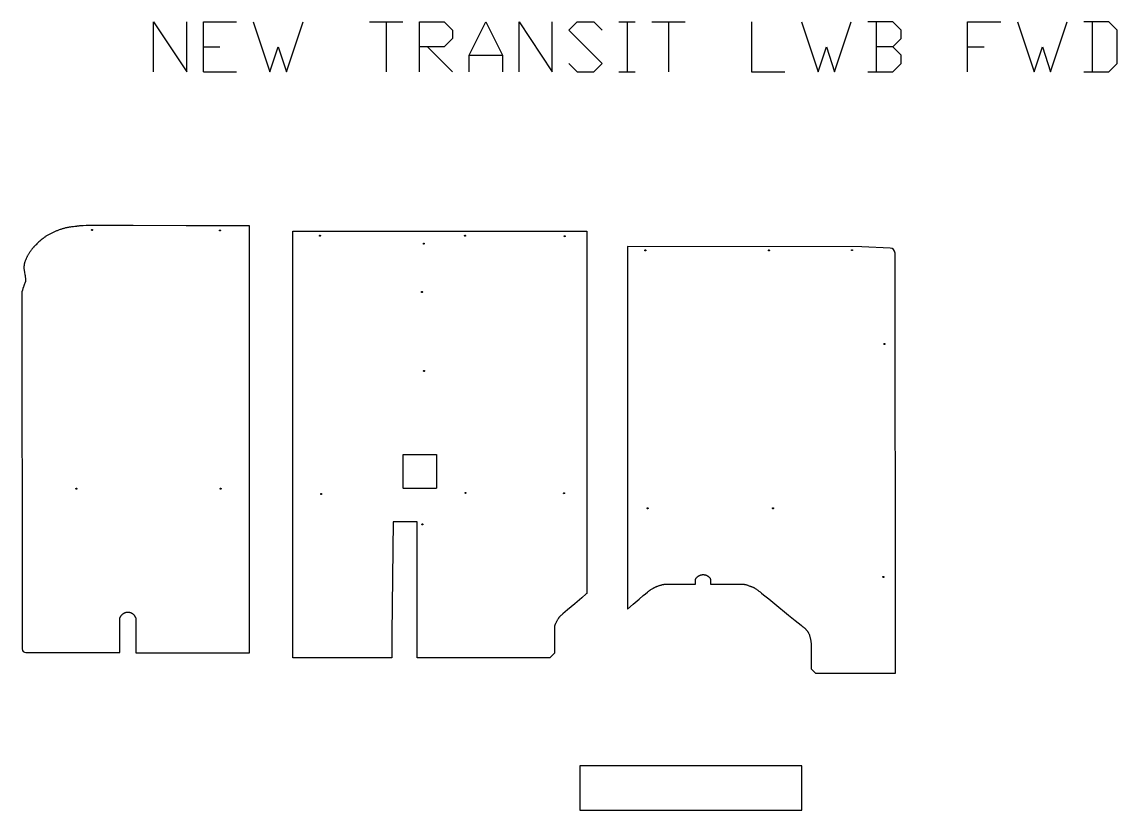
# Model space of a CAD drawing. Extents: x -4720 to 293, y -4033 to 4349.
# Drawn here: x -4720 to -255, y 1135 to 4349 of the extents above; entities that cross this region are included whole.
import ezdxf

# ---------------------------------------------------------------- set-up
doc = ezdxf.new("R2010")
doc.units = 0
doc.layers.add('Default Layer', color=1, linetype='CONTINUOUS')

msp = doc.modelspace()

# ---------------------------------------------------------------- linework, layer by layer
at = {"layer": 'Default Layer'}
for points in [[(-4183.5, 4145.3), (-4183.5, 4348.5), (-4048.1, 4145.3), (-4048.1, 4348.5)], [(-3980.3, 4145.3), (-3980.3, 4348.5), (-3844.9, 4348.5)], [(-3777.1, 4348.5), (-3709.4, 4145.3), (-3675.5, 4246.9), (-3641.7, 4145.3), (-3573.9, 4348.5)], [(-3303, 4348.5), (-3167.5, 4348.5)], [(-3235.3, 4348.5), (-3235.3, 4145.3)], [(-3099.8, 4145.3), (-3099.8, 4348.5), (-2998.2, 4348.5), (-2964.3, 4314.6), (-2964.3, 4280.8), (-2998.2, 4246.9), (-3099.8, 4246.9)], [(-2896.6, 4145.3), (-2896.6, 4213), (-2828.9, 4348.5), (-2761.1, 4213), (-2761.1, 4145.3)], [(-2693.4, 4145.3), (-2693.4, 4348.5), (-2557.9, 4145.3), (-2557.9, 4348.5)], [(-2490.2, 4179.2), (-2456.3, 4145.3), (-2388.6, 4145.3), (-2354.7, 4179.2), (-2490.2, 4314.6), (-2456.3, 4348.5), (-2388.6, 4348.5), (-2354.7, 4314.6)], [(-2287, 4348.5), (-2219.3, 4348.5)], [(-2253.1, 4348.5), (-2253.1, 4145.3)], [(-2151.5, 4348.5), (-2016.1, 4348.5)], [(-2083.8, 4348.5), (-2083.8, 4145.3)], [(-1745.1, 4348.5), (-1745.1, 4145.3), (-1609.7, 4145.3)], [(-1541.9, 4348.5), (-1474.2, 4145.3), (-1440.3, 4246.9), (-1406.5, 4145.3), (-1338.7, 4348.5)], [(-1169.4, 4246.9), (-1135.5, 4280.8), (-1135.5, 4314.6), (-1169.4, 4348.5), (-1271, 4348.5)], [(-1237.1, 4348.5), (-1237.1, 4145.3)], [(-864.6, 4145.3), (-864.6, 4348.5), (-729.1, 4348.5)], [(-661.4, 4348.5), (-593.7, 4145.3), (-559.8, 4246.9), (-525.9, 4145.3), (-458.2, 4348.5)], [(-390.5, 4145.3), (-288.9, 4145.3), (-255, 4179.2), (-255, 4314.6), (-288.9, 4348.5), (-390.5, 4348.5)], [(-356.6, 4348.5), (-356.6, 4145.3)], [(-3980.3, 4246.9), (-3912.6, 4246.9)], [(-3065.9, 4246.9), (-2964.3, 4145.3)], [(-1271, 4145.3), (-1169.4, 4145.3), (-1135.5, 4179.2), (-1135.5, 4213), (-1169.4, 4246.9), (-1237.1, 4246.9)], [(-864.6, 4246.9), (-796.9, 4246.9)], [(-2896.6, 4213), (-2761.1, 4213)], [(-3980.3, 4145.3), (-3844.9, 4145.3)], [(-2287, 4145.3), (-2219.3, 4145.3)]]:
    msp.add_lwpolyline(points, dxfattribs=at)
for points in [[(-4255.2, 1916.5), (-4255.2, 1777.2), (-3792.7, 1777.2), (-3792.7, 3517.6), (-4050.3, 3517.8), (-4266.7, 3517.9), (-4351.5, 3517.9), (-4416.5, 3517.9), (-4458.4, 3517.9), (-4469.8, 3517.8), (-4472.8, 3517.8), (-4474.2, 3517.8), (-4475.5, 3517.7), (-4476.9, 3517.6), (-4479.7, 3517.3), (-4482.5, 3517), (-4485.2, 3516.7), (-4488, 3516.3), (-4490.7, 3515.9), (-4493.5, 3515.6), (-4496.3, 3515.2), (-4497.8, 3515), (-4499.6, 3514.8), (-4504.1, 3514.3), (-4509.4, 3513.7), (-4512.3, 3513.4), (-4515.2, 3513), (-4518.3, 3512.6), (-4521.4, 3512.2), (-4524.5, 3511.8), (-4527.6, 3511.3), (-4530.7, 3510.8), (-4533.7, 3510.3), (-4536.5, 3509.7), (-4537.9, 3509.4), (-4539.3, 3509.1), (-4541.9, 3508.4), (-4544.7, 3507.8), (-4547.5, 3507), (-4550.3, 3506.2), (-4553.1, 3505.4), (-4556, 3504.5), (-4558.9, 3503.6), (-4561.8, 3502.7), (-4564.7, 3501.7), (-4567.6, 3500.7), (-4570.5, 3499.6), (-4573.4, 3498.6), (-4576.3, 3497.4), (-4579.2, 3496.3), (-4582, 3495.2), (-4584.7, 3494), (-4587.5, 3492.8), (-4590.2, 3491.6), (-4593, 3490.3), (-4595.7, 3489.1), (-4598.4, 3487.8), (-4601.1, 3486.5), (-4603.8, 3485.1), (-4606.5, 3483.7), (-4609.2, 3482.3), (-4611.8, 3480.9), (-4614.4, 3479.4), (-4617, 3477.8), (-4619.6, 3476.3), (-4622.1, 3474.7), (-4624.6, 3473), (-4627.1, 3471.3), (-4628.3, 3470.4), (-4629.6, 3469.4), (-4631, 3468.4), (-4632.4, 3467.4), (-4633.8, 3466.2), (-4635.2, 3465.1), (-4638.2, 3462.6), (-4641.3, 3460), (-4644.4, 3457.3), (-4647.6, 3454.5), (-4650.7, 3451.7), (-4653.8, 3448.8), (-4656.9, 3446), (-4659.8, 3443.2), (-4662.6, 3440.4), (-4665.2, 3437.8), (-4667.6, 3435.3), (-4669.8, 3432.9), (-4670.9, 3431.8), (-4671.8, 3430.8), (-4673.6, 3428.7), (-4675.4, 3426.6), (-4677.2, 3424.3), (-4679, 3422.1), (-4680.8, 3419.8), (-4682.5, 3417.5), (-4684.2, 3415.1), (-4685.9, 3412.8), (-4687.5, 3410.4), (-4689.1, 3408.1), (-4690.6, 3405.8), (-4692, 3403.6), (-4693.4, 3401.4), (-4694.7, 3399.2), (-4695.9, 3397.2), (-4697, 3395.2), (-4698.1, 3393.2), (-4699.2, 3391.1), (-4700.2, 3388.9), (-4701.3, 3386.6), (-4702.4, 3384.3), (-4703.4, 3382), (-4704.4, 3379.7), (-4705.3, 3377.4), (-4706.2, 3375.1), (-4707.1, 3372.9), (-4707.9, 3370.8), (-4708.6, 3368.9), (-4709.2, 3367.1), (-4709.7, 3365.4), (-4710.2, 3363.9), (-4710.5, 3362.7), (-4710.8, 3361.6), (-4711, 3360.4), (-4711.2, 3359.3), (-4711.3, 3358.1), (-4711.4, 3357), (-4711.5, 3355.8), (-4711.6, 3354.6), (-4711.7, 3353.5), (-4711.8, 3351.1), (-4711.9, 3348.8), (-4712, 3346.4), (-4712.1, 3345.3), (-4712.2, 3344.1), (-4709.2, 3326.3), (-4707.9, 3318.7), (-4707.3, 3315.1), (-4707.2, 3314.4), (-4707.1, 3313.6), (-4707, 3312.2), (-4706.9, 3311), (-4706.7, 3309.8), (-4706.6, 3308.6), (-4706.4, 3307.4), (-4706, 3305), (-4705.7, 3302.6), (-4705.5, 3301.4), (-4705.4, 3300.2), (-4705.2, 3299.1), (-4705.2, 3297.9), (-4705.1, 3296.7), (-4705.1, 3295.5), (-4705.2, 3294.3), (-4705.2, 3293.7), (-4705.3, 3293.1), (-4705.4, 3292.5), (-4705.5, 3291.9), (-4705.7, 3290.7), (-4706, 3289.5), (-4706.4, 3288.4), (-4706.8, 3287.2), (-4707.2, 3286), (-4707.6, 3284.9), (-4708.1, 3283.7), (-4709.1, 3281.3), (-4710.1, 3279), (-4710.5, 3277.8), (-4711, 3276.7), (-4711.4, 3275.5), (-4711.9, 3274.3), (-4712.7, 3271.7), (-4713.6, 3268.7), (-4715.7, 3262), (-4718, 3254.7), (-4720.2, 3247.7), (-4718.8, 1892.5), (-4718.8, 1792.5, 0.413925), (-4703.8, 1777.5), (-4320.4, 1777.5), (-4320.4, 1918.7), (-4319.7, 1920.1), (-4319.1, 1921.6), (-4318.4, 1923), (-4317.6, 1924.3), (-4316.9, 1925.6), (-4316.1, 1926.9), (-4315.2, 1928.1), (-4314.4, 1929.2), (-4313.5, 1930.3), (-4312.5, 1931.4), (-4311.6, 1932.4), (-4310.6, 1933.4), (-4309.6, 1934.3), (-4308.6, 1935.1), (-4307.5, 1936), (-4306.4, 1936.7), (-4305.3, 1937.5), (-4304.2, 1938.1), (-4303.1, 1938.8), (-4301.9, 1939.3), (-4300.7, 1939.9), (-4299.6, 1940.4), (-4298.4, 1940.8), (-4297.2, 1941.2), (-4296, 1941.5), (-4294.7, 1941.8), (-4293.5, 1942.1), (-4292.3, 1942.3), (-4291, 1942.4), (-4289.8, 1942.5), (-4288.6, 1942.6), (-4287.3, 1942.6), (-4286.1, 1942.5), (-4284.8, 1942.4), (-4283.6, 1942.3), (-4282.4, 1942.1), (-4281.1, 1941.8), (-4279.9, 1941.5), (-4278.7, 1941.2), (-4277.5, 1940.8), (-4276.3, 1940.4), (-4275.1, 1939.9), (-4274, 1939.3), (-4272.8, 1938.7), (-4271.7, 1938.1), (-4270.6, 1937.4), (-4269.5, 1936.7), (-4268.4, 1935.9), (-4267.4, 1935), (-4266.4, 1934.2), (-4265.4, 1933.2), (-4264.4, 1932.2), (-4263.4, 1931.2), (-4262.5, 1930.1), (-4261.6, 1929), (-4260.8, 1927.8), (-4259.9, 1926.5), (-4259.1, 1925.3), (-4258.4, 1923.9), (-4257.7, 1922.5), (-4257, 1921.1), (-4256.3, 1919.6), (-4255.7, 1918.1), (-4255.2, 1916.5)], [(-4431.9, 3500.3, -0.414214), (-4433.9, 3498.3, -0.414214), (-4435.9, 3500.3, -0.414214), (-4433.9, 3502.3, -0.414214), (-4431.9, 3500.3)], [(-3910.7, 3498.3, -0.414214), (-3912.7, 3496.3, -0.414214), (-3914.7, 3498.3, -0.414214), (-3912.7, 3500.3, -0.414214), (-3910.7, 3498.3)], [(-3503.1, 3476.7, -0.414214), (-3505.1, 3474.7, -0.414214), (-3507.1, 3476.7, -0.414214), (-3505.1, 3478.7, -0.414214), (-3503.1, 3476.7)], [(-3079.6, 3444.8, -0.414214), (-3081.6, 3442.8, -0.414214), (-3083.6, 3444.8, -0.414214), (-3081.6, 3446.8, -0.414214), (-3079.6, 3444.8)], [(-2911.2, 3476.9, -0.414214), (-2913.2, 3474.9, -0.414214), (-2915.2, 3476.9, -0.414214), (-2913.2, 3478.9, -0.414214), (-2911.2, 3476.9)], [(-2505.2, 3475, -0.414214), (-2507.2, 3473, -0.414214), (-2509.2, 3475, -0.414214), (-2507.2, 3477, -0.414214), (-2505.2, 3475)], [(-1912.3, 2076.2), (-1912.3, 2056.7), (-1896.2, 2056.8), (-1878.2, 2056.8), (-1840.9, 2056.8), (-1824.1, 2056.9), (-1810, 2056.9), (-1799.9, 2056.8), (-1796.6, 2056.8), (-1794.9, 2056.7), (-1792.8, 2056.8), (-1790.8, 2056.8), (-1788.9, 2056.9), (-1786.9, 2056.9), (-1784.9, 2056.9), (-1782.9, 2056.8), (-1781.9, 2056.8), (-1780.8, 2056.7), (-1779.8, 2056.6), (-1778.7, 2056.5), (-1777.9, 2056.4), (-1777.1, 2056.3), (-1776.3, 2056.2), (-1775.5, 2056.1), (-1773.9, 2055.7), (-1772.3, 2055.4), (-1770.7, 2054.9), (-1769.1, 2054.5), (-1766, 2053.6), (-1764.2, 2053.1), (-1762.4, 2052.5), (-1760.6, 2052), (-1758.8, 2051.4), (-1755.3, 2050.1), (-1751.8, 2048.9), (-1750, 2048.3), (-1748.1, 2047.6), (-1746.2, 2046.9), (-1744.2, 2046.2), (-1742.3, 2045.4), (-1740.3, 2044.5), (-1739.4, 2044.1), (-1738.4, 2043.6), (-1737.5, 2043.2), (-1736.6, 2042.7), (-1735.7, 2042.2), (-1734.6, 2041.6), (-1733.6, 2041), (-1732.5, 2040.3), (-1730.1, 2038.9), (-1727.6, 2037.3), (-1725.1, 2035.6), (-1722.6, 2033.9), (-1720.1, 2032.1), (-1717.8, 2030.4), (-1716.9, 2029.8), (-1715.5, 2028.6), (-1710.9, 2025), (-1704.4, 2019.8), (-1696.2, 2013.2), (-1675.3, 1996.3), (-1650.1, 1975.9), (-1594.2, 1930.6), (-1567.2, 1908.8), (-1543.3, 1889.4), (-1541.2, 1887.6), (-1539, 1885.8), (-1534.5, 1882.2), (-1532.3, 1880.4), (-1530.4, 1878.8), (-1529.5, 1878), (-1528.6, 1877.3), (-1527.9, 1876.6), (-1527.2, 1875.9), (-1525.9, 1874.6), (-1524.7, 1873.3), (-1523.4, 1872), (-1522.2, 1870.7), (-1521.1, 1869.3), (-1519.9, 1867.9), (-1518.9, 1866.5), (-1517.9, 1865.1), (-1516.9, 1863.7), (-1515.9, 1862.3), (-1515, 1860.8), (-1514.1, 1859.4), (-1513.3, 1857.8), (-1512.5, 1856.3), (-1511.8, 1854.8), (-1511.1, 1853.2), (-1510.7, 1852.4), (-1510.4, 1851.5), (-1510.1, 1850.6), (-1509.7, 1849.7), (-1509.1, 1847.7), (-1508.5, 1845.7), (-1507.9, 1843.6), (-1507.3, 1841.6), (-1506.8, 1839.6), (-1506.3, 1837.7), (-1505.9, 1835.9), (-1505.5, 1834), (-1505.1, 1832.1), (-1504.8, 1830.2), (-1504.2, 1826.5), (-1503.6, 1823.2), (-1503.1, 1820.2), (-1502.6, 1817.1), (-1501.7, 1811), (-1501.7, 1711), (-1484.3, 1693.7), (-1158.7, 1693.7), (-1158.7, 1793.7), (-1160.4, 3406.3, 0.413909), (-1180.4, 3426.2), (-1296.2, 3431.8), (-2251.5, 3432.3), (-2251.5, 1955.2), (-2227.4, 1975.5), (-2203.4, 1995.9), (-2186.7, 2009.9), (-2178.4, 2016.9), (-2170.1, 2023.8), (-2167.3, 2026.2), (-2165.9, 2027.3), (-2164.5, 2028.5), (-2163.1, 2029.5), (-2161.6, 2030.5), (-2160.1, 2031.4), (-2158.6, 2032.4), (-2155.7, 2034.2), (-2153.1, 2035.8), (-2150.6, 2037.3), (-2148.2, 2038.8), (-2146.9, 2039.5), (-2145.7, 2040.2), (-2144.4, 2040.9), (-2143.2, 2041.6), (-2141.8, 2042.3), (-2140.1, 2043.2), (-2138.3, 2044.1), (-2136.5, 2045), (-2134.6, 2045.8), (-2132.8, 2046.6), (-2131.2, 2047.3), (-2129.9, 2047.9), (-2127.5, 2048.8), (-2125.1, 2049.6), (-2122.6, 2050.5), (-2120.2, 2051.2), (-2118.3, 2051.8), (-2116.4, 2052.4), (-2114.5, 2053), (-2112.6, 2053.5), (-2110.7, 2054.1), (-2108.8, 2054.5), (-2107.8, 2054.8), (-2106.9, 2055), (-2105.9, 2055.2), (-2104.9, 2055.4), (-2103.9, 2055.5), (-2102.8, 2055.7), (-2101.6, 2055.8), (-2100.4, 2055.9), (-2097.8, 2056.2), (-2095, 2056.4), (-2092.1, 2056.5), (-2089.2, 2056.7), (-2086.4, 2056.8), (-2083.7, 2056.8), (-2081.7, 2056.9), (-2078.4, 2056.9), (-2068.6, 2056.9), (-2055.4, 2056.9), (-2039.7, 2056.9), (-2005.2, 2056.9), (-1973.5, 2056.8), (-1973.6, 2076.5), (-1973, 2077.7), (-1972.3, 2078.9), (-1971.6, 2080), (-1970.8, 2081), (-1970.1, 2082.1), (-1969.3, 2083), (-1968.5, 2084), (-1967.6, 2084.9), (-1966.7, 2085.8), (-1965.8, 2086.6), (-1964.9, 2087.4), (-1964, 2088.2), (-1963, 2088.9), (-1962, 2089.6), (-1961, 2090.2), (-1960, 2090.8), (-1959, 2091.4), (-1957.9, 2091.9), (-1956.8, 2092.4), (-1955.8, 2092.8), (-1954.7, 2093.2), (-1953.6, 2093.6), (-1952.5, 2094), (-1951.3, 2094.3), (-1950.2, 2094.5), (-1949.1, 2094.7), (-1948, 2094.9), (-1946.8, 2095.1), (-1945.7, 2095.2), (-1944.5, 2095.3), (-1943.4, 2095.3), (-1942.2, 2095.3), (-1941.1, 2095.3), (-1939.9, 2095.2), (-1938.8, 2095.1), (-1937.7, 2095), (-1936.5, 2094.8), (-1935.4, 2094.6), (-1934.3, 2094.3), (-1933.2, 2094), (-1932.1, 2093.7), (-1931, 2093.3), (-1929.9, 2092.9), (-1928.9, 2092.5), (-1927.8, 2092), (-1926.8, 2091.5), (-1925.8, 2090.9), (-1924.8, 2090.4), (-1923.8, 2089.7), (-1922.9, 2089.1), (-1921.9, 2088.4), (-1921, 2087.7), (-1920.2, 2086.9), (-1919.3, 2086.1), (-1918.5, 2085.3), (-1917.7, 2084.4), (-1916.9, 2083.5), (-1916.1, 2082.6), (-1915.4, 2081.6), (-1914.7, 2080.6), (-1914.1, 2079.5), (-1913.4, 2078.5), (-1912.9, 2077.3), (-1912.3, 2076.2)], [(-2176.4, 3417, -0.414214), (-2178.4, 3415, -0.414214), (-2180.4, 3417, -0.414214), (-2178.4, 3419, -0.414214), (-2176.4, 3417)], [(-1672.4, 3417, -0.414214), (-1674.4, 3415, -0.414214), (-1676.4, 3417, -0.414214), (-1674.4, 3419, -0.414214), (-1672.4, 3417)], [(-3087.2, 3247.5, -0.414214), (-3089.2, 3245.5, -0.414214), (-3091.2, 3247.5, -0.414214), (-3089.2, 3249.5, -0.414214), (-3087.2, 3247.5)], [(-3078.7, 2925.7, -0.414214), (-3080.7, 2923.7, -0.414214), (-3082.7, 2925.7, -0.414214), (-3080.7, 2927.7, -0.414214), (-3078.7, 2925.7)], [(-3164.3, 2585.7), (-3031.4, 2585.7, -0.247968), (-3030.1, 2585.1, -0.247968), (-3030, 2583.7), (-3030.3, 2582.9), (-3030.3, 2448.3, -0.414214), (-3031.8, 2446.8), (-3164.3, 2446.8, -0.414214), (-3165.8, 2448.3), (-3165.8, 2584.2, -0.414214), (-3164.3, 2585.7)], [(-4496, 2445.3, -0.414214), (-4498, 2443.3, -0.414214), (-4500, 2445.3, -0.414214), (-4498, 2447.3, -0.414214), (-4496, 2445.3)], [(-3907.9, 2445.3, -0.414214), (-3909.9, 2443.3, -0.414214), (-3911.9, 2445.3, -0.414214), (-3909.9, 2447.3, -0.414214), (-3907.9, 2445.3)], [(-3498.1, 2423.7, -0.414214), (-3500.1, 2421.7, -0.414214), (-3502.1, 2423.7, -0.414214), (-3500.1, 2425.7, -0.414214), (-3498.1, 2423.7)], [(-2909.6, 2428.6, -0.414214), (-2911.6, 2426.6, -0.414214), (-2913.6, 2428.6, -0.414214), (-2911.6, 2430.6, -0.414214), (-2909.6, 2428.6)], [(-2507.7, 2427.3, -0.414214), (-2509.7, 2425.3, -0.414214), (-2511.7, 2427.3, -0.414214), (-2509.7, 2429.3, -0.414214), (-2507.7, 2427.3)], [(-2167.3, 2365.9, -0.414214), (-2169.3, 2363.9, -0.414214), (-2171.3, 2365.9, -0.414214), (-2169.3, 2367.9, -0.414214), (-2167.3, 2365.9)], [(-1655.9, 2365.7, -0.414214), (-1657.9, 2363.7, -0.414214), (-1659.9, 2365.7, -0.414214), (-1657.9, 2367.7, -0.414214), (-1655.9, 2365.7)], [(-3085.3, 2300.1, -0.414214), (-3087.3, 2298.1, -0.414214), (-3089.3, 2300.1, -0.414214), (-3087.3, 2302.1, -0.414214), (-3085.3, 2300.1)]]:
    msp.add_lwpolyline(points, format="xyb", close=True, dxfattribs=at)
for points in [[(-3615.2, 3496.1), (-2417.2, 3495.4), (-2417.2, 2018.3), (-2419.5, 2016.4), (-2437.6, 2001.1), (-2466.4, 1976.7), (-2480.7, 1964.5), (-2495.1, 1952.2), (-2505.2, 1943.6), (-2515.4, 1935), (-2520.3, 1930.7), (-2522.7, 1928.6), (-2525.2, 1926.4), (-2526.1, 1925.7), (-2526.5, 1925.3), (-2526.9, 1924.9), (-2527.6, 1924.1), (-2528.2, 1923.4), (-2528.9, 1922.6), (-2529.5, 1921.8), (-2530.1, 1921), (-2530.7, 1920.1), (-2531.9, 1918.5), (-2533.1, 1916.8), (-2534.2, 1915.1), (-2535.2, 1913.3), (-2536.3, 1911.6), (-2536.8, 1910.7), (-2537.3, 1909.8), (-2538.4, 1907.9), (-2539.4, 1905.9), (-2540.4, 1903.8), (-2542.4, 1899.6), (-2543.4, 1897.5), (-2544.4, 1895.5), (-2544.9, 1894.6), (-2545.4, 1893.7), (-2546.5, 1891.8), (-2547, 1890.9), (-2547.2, 1890.5), (-2547.4, 1890), (-2547.6, 1889.5), (-2547.8, 1889), (-2548, 1888.5), (-2548.1, 1888), (-2548.2, 1887.5), (-2548.3, 1886.9), (-2548.3, 1886.2), (-2548.4, 1885.5), (-2548.4, 1884.7), (-2548.4, 1883.9), (-2548.3, 1882.1), (-2548.2, 1878.5), (-2548.1, 1876.7), (-2548.1, 1875), (-2548.1, 1775), (-2568.4, 1755.8), (-3108.4, 1755.8), (-3108.4, 2310.3), (-3206.7, 2310.3), (-3212.5, 1855.7), (-3212.5, 1755.7), (-3615.2, 1755.7), (-3615.2, 3496.1)], [(-1337.6, 3418), (-1337.6, 3418.2), (-1337.6, 3418.4), (-1337.5, 3418.6), (-1337.4, 3418.8), (-1337.4, 3419), (-1337.3, 3419.2), (-1337.1, 3419.3), (-1337, 3419.5), (-1336.9, 3419.6), (-1336.7, 3419.7), (-1336.6, 3419.8), (-1336.4, 3419.9), (-1336.2, 3420), (-1336, 3420), (-1335.8, 3420), (-1335.6, 3420), (-1335.4, 3420), (-1335.2, 3420), (-1335, 3420), (-1334.8, 3419.9), (-1334.7, 3419.8), (-1334.5, 3419.7), (-1334.3, 3419.6), (-1334.2, 3419.5), (-1334.1, 3419.3), (-1333.9, 3419.2), (-1333.8, 3419), (-1333.8, 3418.8), (-1333.7, 3418.6), (-1333.6, 3418.4), (-1333.6, 3418.2), (-1333.6, 3418), (-1333.6, 3417.8), (-1333.6, 3417.6), (-1333.7, 3417.4), (-1333.8, 3417.3), (-1333.8, 3417.1), (-1333.9, 3416.9), (-1334.1, 3416.8), (-1334.2, 3416.6), (-1334.3, 3416.5), (-1334.5, 3416.4), (-1334.7, 3416.3), (-1334.8, 3416.2), (-1335, 3416.1), (-1335.2, 3416.1), (-1335.4, 3416.1), (-1335.6, 3416), (-1335.8, 3416.1), (-1336, 3416.1), (-1336.2, 3416.1), (-1336.4, 3416.2), (-1336.6, 3416.3), (-1336.7, 3416.4), (-1336.9, 3416.5), (-1337, 3416.6), (-1337.1, 3416.8), (-1337.3, 3416.9), (-1337.4, 3417.1), (-1337.4, 3417.3), (-1337.5, 3417.4), (-1337.6, 3417.6), (-1337.6, 3417.8), (-1337.6, 3418)], [(-1205.4, 3035.5), (-1205.4, 3035.7), (-1205.4, 3035.9), (-1205.3, 3036.1), (-1205.2, 3036.3), (-1205.2, 3036.4), (-1205.1, 3036.6), (-1204.9, 3036.8), (-1204.8, 3036.9), (-1204.7, 3037), (-1204.5, 3037.1), (-1204.4, 3037.2), (-1204.2, 3037.3), (-1204, 3037.4), (-1203.8, 3037.4), (-1203.6, 3037.5), (-1203.4, 3037.5), (-1203.2, 3037.5), (-1203, 3037.4), (-1202.8, 3037.4), (-1202.6, 3037.3), (-1202.4, 3037.2), (-1202.3, 3037.1), (-1202.1, 3037), (-1202, 3036.9), (-1201.9, 3036.8), (-1201.7, 3036.6), (-1201.6, 3036.4), (-1201.6, 3036.3), (-1201.5, 3036.1), (-1201.4, 3035.9), (-1201.4, 3035.7), (-1201.4, 3035.5), (-1201.4, 3035.3), (-1201.4, 3035.1), (-1201.5, 3034.9), (-1201.6, 3034.7), (-1201.6, 3034.5), (-1201.7, 3034.4), (-1201.9, 3034.2), (-1202, 3034.1), (-1202.1, 3033.9), (-1202.3, 3033.8), (-1202.4, 3033.7), (-1202.6, 3033.6), (-1202.8, 3033.6), (-1203, 3033.5), (-1203.2, 3033.5), (-1203.4, 3033.5), (-1203.6, 3033.5), (-1203.8, 3033.5), (-1204, 3033.6), (-1204.2, 3033.6), (-1204.4, 3033.7), (-1204.5, 3033.8), (-1204.7, 3033.9), (-1204.8, 3034.1), (-1204.9, 3034.2), (-1205.1, 3034.4), (-1205.2, 3034.5), (-1205.2, 3034.7), (-1205.3, 3034.9), (-1205.4, 3035.1), (-1205.4, 3035.3), (-1205.4, 3035.5)], [(-1210, 2085.8), (-1210, 2086), (-1209.9, 2086.2), (-1209.9, 2086.4), (-1209.8, 2086.6), (-1209.7, 2086.8), (-1209.6, 2086.9), (-1209.5, 2087.1), (-1209.4, 2087.2), (-1209.2, 2087.4), (-1209.1, 2087.5), (-1208.9, 2087.6), (-1208.8, 2087.7), (-1208.6, 2087.7), (-1208.4, 2087.8), (-1208.2, 2087.8), (-1208, 2087.8), (-1207.8, 2087.8), (-1207.6, 2087.8), (-1207.4, 2087.7), (-1207.2, 2087.7), (-1207, 2087.6), (-1206.9, 2087.5), (-1206.7, 2087.4), (-1206.6, 2087.2), (-1206.4, 2087.1), (-1206.3, 2086.9), (-1206.2, 2086.8), (-1206.1, 2086.6), (-1206.1, 2086.4), (-1206, 2086.2), (-1206, 2086), (-1206, 2085.8), (-1206, 2085.6), (-1206, 2085.4), (-1206.1, 2085.2), (-1206.1, 2085), (-1206.2, 2084.9), (-1206.3, 2084.7), (-1206.4, 2084.6), (-1206.6, 2084.4), (-1206.7, 2084.3), (-1206.9, 2084.2), (-1207, 2084.1), (-1207.2, 2084), (-1207.4, 2083.9), (-1207.6, 2083.9), (-1207.8, 2083.8), (-1208, 2083.8), (-1208.2, 2083.8), (-1208.4, 2083.9), (-1208.6, 2083.9), (-1208.8, 2084), (-1208.9, 2084.1), (-1209.1, 2084.2), (-1209.2, 2084.3), (-1209.4, 2084.4), (-1209.5, 2084.6), (-1209.6, 2084.7), (-1209.7, 2084.9), (-1209.8, 2085), (-1209.9, 2085.2), (-1209.9, 2085.4), (-1210, 2085.6), (-1210, 2085.8)], [(-2445.7, 1135.5), (-1540.7, 1135.5), (-1540.7, 1315.5), (-2445.7, 1315.5), (-2445.7, 1135.5)]]:
    msp.add_lwpolyline(points, close=True, dxfattribs=at)

doc.saveas('drawing.dxf')
